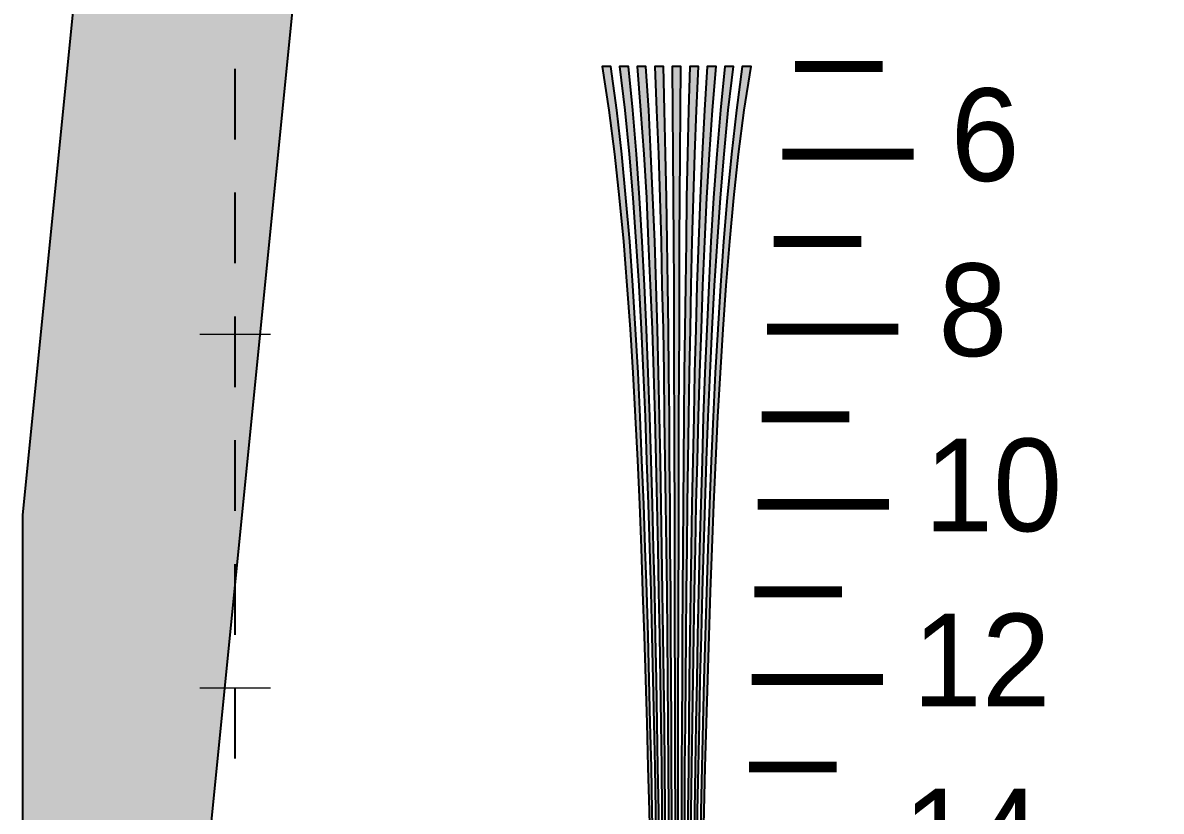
# Model space of a CAD drawing. Header units: millimetres. Extents: x 0 to 420, y 0 to 297.
# Drawn here: x 169.2 to 233.6, y 193 to 237.6 of the extents above; entities that cross this region are included whole.
import ezdxf

# ---------------------------------------------------------------- set-up
doc = ezdxf.new("R2010")
doc.units = ezdxf.units.MM
for name, color, linetype in [('CENTER', 7, 'Continuous'), ('GLUE', 1, 'Continuous'), ('LABELS', 7, 'Continuous'), ('SFR', 7, 'Continuous')]:
    doc.layers.add(name, color=color, linetype=linetype)

msp = doc.modelspace()

# ---------------------------------------------------------------- hatches: boundary and pattern name
at = {"layer": 'CENTER', "true_color": 0x000000}
h = msp.add_hatch(color=7, dxfattribs=at)
h.dxf.hatch_style = 1
h.paths.add_polyline_path([(201.976, 235.125), (202.36, 232.65), (202.682, 230.175), (202.942, 227.7), (203.177, 225.225), (203.375, 222.75), (203.56, 220.275), (203.709, 217.8), (203.845, 215.325), (203.969, 212.85), (204.08, 210.375), (204.18, 207.9), (204.266, 205.425), (204.353, 202.95), (204.427, 200.475), (204.501, 198), (204.563, 195.524), (204.626, 193.05), (204.688, 190.575), (204.737, 188.099), (204.786, 185.624), (204.823, 183.15), (204.873, 180.674), (204.91, 178.199), (204.947, 175.725), (204.984, 173.249), (205.021, 170.774), (205.046, 168.299), (205.083, 165.824), (205.108, 163.349), (205.133, 160.874), (205.257, 160.874), (205.232, 163.349), (205.207, 165.824), (205.182, 168.299), (205.157, 170.774), (205.12, 173.249), (205.095, 175.725), (205.058, 178.199), (205.021, 180.674), (204.983, 183.15), (204.946, 185.624), (204.909, 188.099), (204.86, 190.575), (204.811, 193.05), (204.761, 195.524), (204.699, 198), (204.637, 200.475), (204.575, 202.95), (204.501, 205.425), (204.414, 207.9), (204.328, 210.375), (204.229, 212.85), (204.117, 215.325), (204.006, 217.8), (203.869, 220.275), (203.709, 222.75), (203.535, 225.225), (203.325, 227.7), (203.09, 230.175), (202.806, 232.65), (202.472, 235.125), (201.976, 235.125)])
h = msp.add_hatch(color=7, dxfattribs=at)
h.dxf.hatch_style = 1
h.paths.add_polyline_path([(202.967, 235.125), (203.264, 232.65), (203.499, 230.175), (203.709, 227.7), (203.882, 225.225), (204.043, 222.75), (204.179, 220.275), (204.291, 217.8), (204.402, 215.325), (204.488, 212.85), (204.575, 210.375), (204.65, 207.9), (204.724, 205.425), (204.786, 202.95), (204.848, 200.475), (204.897, 198), (204.946, 195.524), (204.996, 193.05), (205.033, 190.575), (205.07, 188.099), (205.107, 185.624), (205.145, 183.15), (205.182, 180.674), (205.207, 178.199), (205.244, 175.725), (205.269, 173.249), (205.293, 170.774), (205.318, 168.299), (205.343, 165.824), (205.355, 163.349), (205.38, 160.874), (205.504, 160.874), (205.492, 163.349), (205.467, 165.824), (205.455, 168.299), (205.43, 170.774), (205.405, 173.249), (205.38, 175.725), (205.355, 178.199), (205.33, 180.674), (205.305, 183.15), (205.28, 185.624), (205.243, 188.099), (205.206, 190.575), (205.181, 193.05), (205.132, 195.524), (205.095, 198), (205.045, 200.475), (204.996, 202.95), (204.946, 205.425), (204.884, 207.9), (204.822, 210.375), (204.748, 212.85), (204.674, 215.325), (204.587, 217.8), (204.488, 220.275), (204.364, 222.75), (204.241, 225.225), (204.092, 227.7), (203.919, 230.175), (203.709, 232.65), (203.462, 235.125), (202.967, 235.125)])
h = msp.add_hatch(color=7, dxfattribs=at)
h.dxf.hatch_style = 1
h.paths.add_polyline_path([(203.956, 235.125), (204.154, 232.65), (204.327, 230.175), (204.476, 227.7), (204.587, 225.225), (204.699, 222.75), (204.798, 220.275), (204.872, 217.8), (204.946, 215.325), (205.008, 212.85), (205.07, 210.375), (205.12, 207.9), (205.169, 205.425), (205.219, 202.95), (205.256, 200.475), (205.293, 198), (205.33, 195.524), (205.355, 193.05), (205.392, 190.575), (205.417, 188.099), (205.442, 185.624), (205.467, 183.15), (205.492, 180.674), (205.504, 178.199), (205.529, 175.725), (205.554, 173.249), (205.566, 170.774), (205.579, 168.299), (205.603, 165.824), (205.616, 163.349), (205.628, 160.874), (205.751, 160.874), (205.739, 163.349), (205.727, 165.824), (205.715, 168.299), (205.703, 170.774), (205.69, 173.249), (205.678, 175.725), (205.666, 178.199), (205.641, 180.674), (205.629, 183.15), (205.604, 185.624), (205.592, 188.099), (205.567, 190.575), (205.542, 193.05), (205.517, 195.524), (205.492, 198), (205.467, 200.475), (205.43, 202.95), (205.393, 205.425), (205.355, 207.9), (205.318, 210.375), (205.269, 212.85), (205.22, 215.325), (205.17, 217.8), (205.108, 220.275), (205.034, 222.75), (204.947, 225.225), (204.848, 227.7), (204.737, 230.175), (204.613, 232.65), (204.452, 235.125), (203.956, 235.125)])
h = msp.add_hatch(color=7, dxfattribs=at)
h.dxf.hatch_style = 1
h.paths.add_polyline_path([(204.946, 235.125), (205.058, 232.65), (205.157, 230.175), (205.231, 227.7), (205.306, 225.225), (205.355, 222.75), (205.417, 220.275), (205.454, 217.8), (205.491, 215.325), (205.528, 212.85), (205.566, 210.375), (205.591, 207.9), (205.628, 205.425), (205.653, 202.95), (205.665, 200.475), (205.69, 198), (205.715, 195.524), (205.727, 193.05), (205.739, 190.575), (205.764, 188.099), (205.776, 185.624), (205.789, 183.15), (205.801, 180.674), (205.813, 178.199), (205.825, 175.725), (205.825, 173.249), (205.837, 170.774), (205.85, 168.299), (205.862, 165.824), (205.862, 163.349), (205.874, 160.874), (205.998, 160.874), (205.998, 163.349), (205.985, 165.824), (205.985, 168.299), (205.973, 170.774), (205.973, 173.249), (205.961, 175.725), (205.961, 178.199), (205.949, 180.674), (205.949, 183.15), (205.937, 185.624), (205.924, 188.099), (205.924, 190.575), (205.912, 193.05), (205.9, 195.524), (205.888, 198), (205.875, 200.475), (205.863, 202.95), (205.851, 205.425), (205.826, 207.9), (205.814, 210.375), (205.789, 212.85), (205.777, 215.325), (205.752, 217.8), (205.727, 220.275), (205.69, 222.75), (205.653, 225.225), (205.616, 227.7), (205.566, 230.175), (205.504, 232.65), (205.442, 235.125), (204.946, 235.125)])
h = msp.add_hatch(color=7, dxfattribs=at)
h.dxf.hatch_style = 1
h.paths.add_polyline_path([(205.937, 235.125), (205.961, 232.65), (205.974, 230.175), (205.999, 227.7), (206.011, 225.225), (206.023, 222.75), (206.036, 220.275), (206.036, 217.8), (206.048, 215.325), (206.048, 212.85), (206.06, 210.375), (206.06, 207.9), (206.072, 205.425), (206.072, 202.95), (206.085, 200.475), (206.085, 198), (206.085, 195.524), (206.097, 193.05), (206.097, 190.575), (206.097, 188.099), (206.097, 185.624), (206.109, 183.15), (206.109, 180.674), (206.109, 178.199), (206.109, 175.725), (206.109, 173.249), (206.109, 170.774), (206.121, 168.299), (206.121, 165.824), (206.121, 163.349), (206.121, 160.874), (206.245, 160.874), (206.245, 163.349), (206.245, 165.824), (206.245, 168.299), (206.257, 170.774), (206.257, 173.249), (206.257, 175.725), (206.257, 178.199), (206.257, 180.674), (206.257, 183.15), (206.269, 185.624), (206.269, 188.099), (206.269, 190.575), (206.269, 193.05), (206.281, 195.524), (206.281, 198), (206.281, 200.475), (206.294, 202.95), (206.294, 205.425), (206.306, 207.9), (206.306, 210.375), (206.318, 212.85), (206.318, 215.325), (206.33, 217.8), (206.343, 220.275), (206.343, 222.75), (206.355, 225.225), (206.367, 227.7), (206.392, 230.175), (206.404, 232.65), (206.429, 235.125), (205.937, 235.125)])
h = msp.add_hatch(color=7, dxfattribs=at)
h.dxf.hatch_style = 1
h.paths.add_polyline_path([(206.926, 235.125), (206.864, 232.65), (206.802, 230.175), (206.753, 227.7), (206.716, 225.225), (206.679, 222.75), (206.654, 220.275), (206.617, 217.8), (206.592, 215.325), (206.58, 212.85), (206.555, 210.375), (206.542, 207.9), (206.518, 205.425), (206.505, 202.95), (206.493, 200.475), (206.481, 198), (206.469, 195.524), (206.456, 193.05), (206.444, 190.575), (206.444, 188.099), (206.432, 185.624), (206.419, 183.15), (206.419, 180.674), (206.407, 178.199), (206.407, 175.725), (206.395, 173.249), (206.395, 170.774), (206.383, 168.299), (206.383, 165.824), (206.37, 163.349), (206.37, 160.874), (206.494, 160.874), (206.507, 163.349), (206.507, 165.824), (206.519, 168.299), (206.531, 170.774), (206.543, 173.249), (206.543, 175.725), (206.556, 178.199), (206.568, 180.674), (206.58, 183.15), (206.592, 185.624), (206.604, 188.099), (206.629, 190.575), (206.642, 193.05), (206.654, 195.524), (206.679, 198), (206.704, 200.475), (206.716, 202.95), (206.741, 205.425), (206.778, 207.9), (206.803, 210.375), (206.84, 212.85), (206.877, 215.325), (206.914, 217.8), (206.964, 220.275), (207.013, 222.75), (207.062, 225.225), (207.137, 227.7), (207.211, 230.175), (207.31, 232.65), (207.422, 235.125), (206.926, 235.125)])
h = msp.add_hatch(color=7, dxfattribs=at)
h.dxf.hatch_style = 1
h.paths.add_polyline_path([(207.917, 235.125), (207.756, 232.65), (207.632, 230.175), (207.521, 227.7), (207.422, 225.225), (207.335, 222.75), (207.273, 220.275), (207.199, 217.8), (207.149, 215.325), (207.1, 212.85), (207.051, 210.375), (207.014, 207.9), (206.976, 205.425), (206.939, 202.95), (206.902, 200.475), (206.877, 198), (206.852, 195.524), (206.827, 193.05), (206.802, 190.575), (206.777, 188.099), (206.765, 185.624), (206.74, 183.15), (206.728, 180.674), (206.703, 178.199), (206.691, 175.725), (206.679, 173.249), (206.666, 170.774), (206.654, 168.299), (206.642, 165.824), (206.63, 163.349), (206.618, 160.874), (206.741, 160.874), (206.753, 163.349), (206.766, 165.824), (206.79, 168.299), (206.803, 170.774), (206.815, 173.249), (206.84, 175.725), (206.865, 178.199), (206.877, 180.674), (206.902, 183.15), (206.927, 185.624), (206.952, 188.099), (206.977, 190.575), (207.014, 193.05), (207.039, 195.524), (207.076, 198), (207.113, 200.475), (207.15, 202.95), (207.199, 205.425), (207.249, 207.9), (207.298, 210.375), (207.36, 212.85), (207.423, 215.325), (207.497, 217.8), (207.583, 220.275), (207.67, 222.75), (207.781, 225.225), (207.893, 227.7), (208.041, 230.175), (208.214, 232.65), (208.412, 235.125), (207.917, 235.125)])
h = msp.add_hatch(color=7, dxfattribs=at)
h.dxf.hatch_style = 1
h.paths.add_polyline_path([(208.906, 235.125), (208.659, 232.65), (208.449, 230.175), (208.276, 227.7), (208.127, 225.225), (208.004, 222.75), (207.892, 220.275), (207.781, 217.8), (207.694, 215.325), (207.62, 212.85), (207.546, 210.375), (207.484, 207.9), (207.422, 205.425), (207.372, 202.95), (207.323, 200.475), (207.273, 198), (207.236, 195.524), (207.187, 193.05), (207.162, 190.575), (207.125, 188.099), (207.088, 185.624), (207.063, 183.15), (207.038, 180.674), (207.013, 178.199), (206.988, 175.725), (206.963, 173.249), (206.938, 170.774), (206.914, 168.299), (206.901, 165.824), (206.876, 163.349), (206.864, 160.874), (206.988, 160.874), (207.013, 163.349), (207.025, 165.824), (207.05, 168.299), (207.075, 170.774), (207.1, 173.249), (207.124, 175.725), (207.162, 178.199), (207.186, 180.674), (207.224, 183.15), (207.261, 185.624), (207.298, 188.099), (207.335, 190.575), (207.372, 193.05), (207.422, 195.524), (207.471, 198), (207.52, 200.475), (207.582, 202.95), (207.644, 205.425), (207.719, 207.9), (207.793, 210.375), (207.88, 212.85), (207.966, 215.325), (208.077, 217.8), (208.201, 220.275), (208.325, 222.75), (208.486, 225.225), (208.658, 227.7), (208.869, 230.175), (209.104, 232.65), (209.401, 235.125), (208.906, 235.125)])
h = msp.add_hatch(color=7, dxfattribs=at)
h.dxf.hatch_style = 1
h.paths.add_polyline_path([(209.897, 235.125), (209.562, 232.65), (209.278, 230.175), (209.043, 227.7), (208.833, 225.225), (208.659, 222.75), (208.511, 220.275), (208.362, 217.8), (208.251, 215.325), (208.139, 212.85), (208.04, 210.375), (207.954, 207.9), (207.867, 205.425), (207.793, 202.95), (207.731, 200.475), (207.669, 198), (207.607, 195.524), (207.557, 193.05), (207.508, 190.575), (207.459, 188.099), (207.422, 185.624), (207.384, 183.15), (207.347, 180.674), (207.31, 178.199), (207.273, 175.725), (207.248, 173.249), (207.211, 170.774), (207.186, 168.299), (207.161, 165.824), (207.136, 163.349), (207.111, 160.874), (207.235, 160.874), (207.26, 163.349), (207.285, 165.824), (207.322, 168.299), (207.347, 170.774), (207.384, 173.249), (207.421, 175.725), (207.458, 178.199), (207.495, 180.674), (207.545, 183.15), (207.582, 185.624), (207.631, 188.099), (207.681, 190.575), (207.743, 193.05), (207.805, 195.524), (207.867, 198), (207.941, 200.475), (208.015, 202.95), (208.102, 205.425), (208.188, 207.9), (208.287, 210.375), (208.399, 212.85), (208.523, 215.325), (208.659, 217.8), (208.82, 220.275), (208.993, 222.75), (209.191, 225.225), (209.426, 227.7), (209.686, 230.175), (210.007, 232.65), (210.391, 235.125), (209.897, 235.125)])
at = {"layer": 'SFR', "true_color": 0x000000}
h = msp.add_hatch(color=7, dxfattribs=at)
h.dxf.hatch_style = 1
h.paths.add_polyline_path([(169.247, 209.776), (172.772, 245.025), (185.147, 245.025), (177.722, 170.775), (169.247, 170.775), (169.247, 209.776)])

# ---------------------------------------------------------------- linework, layer by layer
at = {"layer": 'CENTER', "color": 250, "lineweight": 35, "const_width": 0.619}
for points in [[(212.867, 235.125), (217.817, 235.125)], [(212.161, 230.175), (219.586, 230.175)], [(211.666, 225.225), (216.616, 225.225)], [(211.295, 220.275), (218.72, 220.275)], [(210.998, 215.325), (215.948, 215.325)], [(210.763, 210.375), (218.188, 210.375)], [(210.577, 205.425), (215.527, 205.425)], [(210.416, 200.475), (217.841, 200.475)], [(210.28, 195.525), (215.231, 195.525)]]:
    msp.add_lwpolyline(points, dxfattribs=at)
at = {"layer": 'CENTER', "color": 250}
for points in [[(204.86, 190.575), (204.811, 193.05), (204.761, 195.524), (204.699, 198), (204.637, 200.475), (204.575, 202.95), (204.501, 205.425), (204.414, 207.9), (204.328, 210.375), (204.229, 212.85), (204.117, 215.325), (204.006, 217.8), (203.869, 220.275), (203.709, 222.75), (203.535, 225.225), (203.325, 227.7), (203.09, 230.175), (202.806, 232.65), (202.472, 235.125), (201.976, 235.125), (201.976, 235.125), (202.36, 232.65), (202.682, 230.175), (202.942, 227.7), (203.177, 225.225), (203.375, 222.75), (203.56, 220.275), (203.709, 217.8), (203.845, 215.325), (203.969, 212.85), (204.08, 210.375), (204.18, 207.9), (204.266, 205.425), (204.353, 202.95), (204.427, 200.475), (204.501, 198), (204.563, 195.524), (204.626, 193.05), (204.688, 190.575)], [(205.206, 190.575), (205.181, 193.05), (205.132, 195.524), (205.095, 198), (205.045, 200.475), (204.996, 202.95), (204.946, 205.425), (204.884, 207.9), (204.822, 210.375), (204.748, 212.85), (204.674, 215.325), (204.587, 217.8), (204.488, 220.275), (204.364, 222.75), (204.241, 225.225), (204.092, 227.7), (203.919, 230.175), (203.709, 232.65), (203.462, 235.125), (202.967, 235.125), (202.967, 235.125), (203.264, 232.65), (203.499, 230.175), (203.709, 227.7), (203.882, 225.225), (204.043, 222.75), (204.179, 220.275), (204.291, 217.8), (204.402, 215.325), (204.488, 212.85), (204.575, 210.375), (204.65, 207.9), (204.724, 205.425), (204.786, 202.95), (204.848, 200.475), (204.897, 198), (204.946, 195.524), (204.996, 193.05), (205.033, 190.575)], [(205.567, 190.575), (205.542, 193.05), (205.517, 195.524), (205.492, 198), (205.467, 200.475), (205.43, 202.95), (205.393, 205.425), (205.355, 207.9), (205.318, 210.375), (205.269, 212.85), (205.22, 215.325), (205.17, 217.8), (205.108, 220.275), (205.034, 222.75), (204.947, 225.225), (204.848, 227.7), (204.737, 230.175), (204.613, 232.65), (204.452, 235.125), (203.956, 235.125), (203.956, 235.125), (204.154, 232.65), (204.327, 230.175), (204.476, 227.7), (204.587, 225.225), (204.699, 222.75), (204.798, 220.275), (204.872, 217.8), (204.946, 215.325), (205.008, 212.85), (205.07, 210.375), (205.12, 207.9), (205.169, 205.425), (205.219, 202.95), (205.256, 200.475), (205.293, 198), (205.33, 195.524), (205.355, 193.05), (205.392, 190.575)], [(205.924, 190.575), (205.912, 193.05), (205.9, 195.524), (205.888, 198), (205.875, 200.475), (205.863, 202.95), (205.851, 205.425), (205.826, 207.9), (205.814, 210.375), (205.789, 212.85), (205.777, 215.325), (205.752, 217.8), (205.727, 220.275), (205.69, 222.75), (205.653, 225.225), (205.616, 227.7), (205.566, 230.175), (205.504, 232.65), (205.442, 235.125), (204.946, 235.125), (204.946, 235.125), (205.058, 232.65), (205.157, 230.175), (205.231, 227.7), (205.306, 225.225), (205.355, 222.75), (205.417, 220.275), (205.454, 217.8), (205.491, 215.325), (205.528, 212.85), (205.566, 210.375), (205.591, 207.9), (205.628, 205.425), (205.653, 202.95), (205.665, 200.475), (205.69, 198), (205.715, 195.524), (205.727, 193.05), (205.739, 190.575)], [(206.269, 190.575), (206.269, 193.05), (206.281, 195.524), (206.281, 198), (206.281, 200.475), (206.294, 202.95), (206.294, 205.425), (206.306, 207.9), (206.306, 210.375), (206.318, 212.85), (206.318, 215.325), (206.33, 217.8), (206.343, 220.275), (206.343, 222.75), (206.355, 225.225), (206.367, 227.7), (206.392, 230.175), (206.404, 232.65), (206.429, 235.125), (205.937, 235.125), (205.937, 235.125), (205.961, 232.65), (205.974, 230.175), (205.999, 227.7), (206.011, 225.225), (206.023, 222.75), (206.036, 220.275), (206.036, 217.8), (206.048, 215.325), (206.048, 212.85), (206.06, 210.375), (206.06, 207.9), (206.072, 205.425), (206.072, 202.95), (206.085, 200.475), (206.085, 198), (206.085, 195.524), (206.097, 193.05), (206.097, 190.575)], [(206.629, 190.575), (206.642, 193.05), (206.654, 195.524), (206.679, 198), (206.704, 200.475), (206.716, 202.95), (206.741, 205.425), (206.778, 207.9), (206.803, 210.375), (206.84, 212.85), (206.877, 215.325), (206.914, 217.8), (206.964, 220.275), (207.013, 222.75), (207.062, 225.225), (207.137, 227.7), (207.211, 230.175), (207.31, 232.65), (207.422, 235.125), (206.926, 235.125), (206.926, 235.125), (206.864, 232.65), (206.802, 230.175), (206.753, 227.7), (206.716, 225.225), (206.679, 222.75), (206.654, 220.275), (206.617, 217.8), (206.592, 215.325), (206.58, 212.85), (206.555, 210.375), (206.542, 207.9), (206.518, 205.425), (206.505, 202.95), (206.493, 200.475), (206.481, 198), (206.469, 195.524), (206.456, 193.05), (206.444, 190.575)], [(206.977, 190.575), (207.014, 193.05), (207.039, 195.524), (207.076, 198), (207.113, 200.475), (207.15, 202.95), (207.199, 205.425), (207.249, 207.9), (207.298, 210.375), (207.36, 212.85), (207.423, 215.325), (207.497, 217.8), (207.583, 220.275), (207.67, 222.75), (207.781, 225.225), (207.893, 227.7), (208.041, 230.175), (208.214, 232.65), (208.412, 235.125), (207.917, 235.125), (207.917, 235.125), (207.756, 232.65), (207.632, 230.175), (207.521, 227.7), (207.422, 225.225), (207.335, 222.75), (207.273, 220.275), (207.199, 217.8), (207.149, 215.325), (207.1, 212.85), (207.051, 210.375), (207.014, 207.9), (206.976, 205.425), (206.939, 202.95), (206.902, 200.475), (206.877, 198), (206.852, 195.524), (206.827, 193.05), (206.802, 190.575)], [(207.335, 190.575), (207.372, 193.05), (207.422, 195.524), (207.471, 198), (207.52, 200.475), (207.582, 202.95), (207.644, 205.425), (207.719, 207.9), (207.793, 210.375), (207.88, 212.85), (207.966, 215.325), (208.077, 217.8), (208.201, 220.275), (208.325, 222.75), (208.486, 225.225), (208.658, 227.7), (208.869, 230.175), (209.104, 232.65), (209.401, 235.125), (208.906, 235.125), (208.906, 235.125), (208.659, 232.65), (208.449, 230.175), (208.276, 227.7), (208.127, 225.225), (208.004, 222.75), (207.892, 220.275), (207.781, 217.8), (207.694, 215.325), (207.62, 212.85), (207.546, 210.375), (207.484, 207.9), (207.422, 205.425), (207.372, 202.95), (207.323, 200.475), (207.273, 198), (207.236, 195.524), (207.187, 193.05), (207.162, 190.575)], [(207.681, 190.575), (207.743, 193.05), (207.805, 195.524), (207.867, 198), (207.941, 200.475), (208.015, 202.95), (208.102, 205.425), (208.188, 207.9), (208.287, 210.375), (208.399, 212.85), (208.523, 215.325), (208.659, 217.8), (208.82, 220.275), (208.993, 222.75), (209.191, 225.225), (209.426, 227.7), (209.686, 230.175), (210.007, 232.65), (210.391, 235.125), (209.897, 235.125), (209.897, 235.125), (209.562, 232.65), (209.278, 230.175), (209.043, 227.7), (208.833, 225.225), (208.659, 222.75), (208.511, 220.275), (208.362, 217.8), (208.251, 215.325), (208.139, 212.85), (208.04, 210.375), (207.954, 207.9), (207.867, 205.425), (207.793, 202.95), (207.731, 200.475), (207.669, 198), (207.607, 195.524), (207.557, 193.05), (207.508, 190.575)]]:
    msp.add_lwpolyline(points, dxfattribs=at)
at = {"layer": 'CENTER', "color": 250, "true_color": 0x000000}
for points in [[(202.472, 235.125), (201.976, 235.125), (202.36, 232.65)], [(202.472, 235.125), (202.36, 232.65), (202.682, 230.175)], [(202.472, 235.125), (202.682, 230.175), (202.942, 227.7)], [(202.472, 235.125), (202.942, 227.7), (203.177, 225.225)], [(202.472, 235.125), (203.177, 225.225), (203.375, 222.75)], [(202.472, 235.125), (203.375, 222.75), (203.56, 220.275)], [(202.472, 235.125), (203.56, 220.275), (204.328, 210.375)], [(202.472, 235.125), (204.328, 210.375), (204.229, 212.85)], [(202.472, 235.125), (204.229, 212.85), (204.117, 215.325)], [(202.472, 235.125), (204.117, 215.325), (204.006, 217.8)], [(202.472, 235.125), (204.006, 217.8), (203.869, 220.275)], [(202.472, 235.125), (203.869, 220.275), (203.709, 222.75)], [(202.472, 235.125), (203.709, 222.75), (203.535, 225.225)], [(202.472, 235.125), (203.535, 225.225), (203.325, 227.7)], [(202.472, 235.125), (203.325, 227.7), (203.09, 230.175)], [(203.09, 230.175), (202.806, 232.65), (202.472, 235.125)], [(203.462, 235.125), (202.967, 235.125), (203.264, 232.65)], [(203.462, 235.125), (203.264, 232.65), (203.499, 230.175)], [(203.462, 235.125), (203.499, 230.175), (203.709, 227.7)], [(203.462, 235.125), (203.709, 227.7), (203.882, 225.225)], [(203.462, 235.125), (203.882, 225.225), (204.043, 222.75)], [(203.462, 235.125), (204.043, 222.75), (204.179, 220.275)], [(203.462, 235.125), (204.179, 220.275), (204.946, 205.425)], [(203.462, 235.125), (204.946, 205.425), (204.884, 207.9)], [(203.462, 235.125), (204.884, 207.9), (204.822, 210.375)], [(203.462, 235.125), (204.822, 210.375), (204.748, 212.85)], [(203.462, 235.125), (204.748, 212.85), (204.674, 215.325)], [(203.462, 235.125), (204.674, 215.325), (204.587, 217.8)], [(203.462, 235.125), (204.587, 217.8), (204.488, 220.275)], [(203.462, 235.125), (204.488, 220.275), (204.364, 222.75)], [(203.462, 235.125), (204.364, 222.75), (204.241, 225.225)], [(203.462, 235.125), (204.241, 225.225), (204.092, 227.7)], [(203.462, 235.125), (204.092, 227.7), (203.919, 230.175)], [(203.919, 230.175), (203.709, 232.65), (203.462, 235.125)], [(204.452, 235.125), (203.956, 235.125), (204.154, 232.65)], [(204.452, 235.125), (204.154, 232.65), (204.327, 230.175)], [(204.452, 235.125), (204.327, 230.175), (204.476, 227.7)], [(204.452, 235.125), (204.476, 227.7), (204.587, 225.225)], [(204.452, 235.125), (204.587, 225.225), (204.699, 222.75)], [(204.452, 235.125), (204.699, 222.75), (204.798, 220.275)], [(204.452, 235.125), (204.798, 220.275), (204.872, 217.8)], [(204.452, 235.125), (204.872, 217.8), (204.946, 215.325)], [(204.452, 235.125), (204.946, 215.325), (205.008, 212.85)], [(204.452, 235.125), (205.008, 212.85), (205.07, 210.375)], [(204.452, 235.125), (205.07, 210.375), (205.567, 190.575)], [(204.452, 235.125), (205.567, 190.575), (205.542, 193.05)], [(204.452, 235.125), (205.542, 193.05), (205.517, 195.524)], [(204.452, 235.125), (205.517, 195.524), (205.492, 198)], [(204.452, 235.125), (205.492, 198), (205.467, 200.475)], [(204.452, 235.125), (205.467, 200.475), (205.43, 202.95)], [(204.452, 235.125), (205.43, 202.95), (205.393, 205.425)], [(204.452, 235.125), (205.393, 205.425), (205.355, 207.9)], [(204.452, 235.125), (205.355, 207.9), (205.318, 210.375)], [(204.452, 235.125), (205.318, 210.375), (205.269, 212.85)], [(204.452, 235.125), (205.269, 212.85), (205.22, 215.325)], [(204.452, 235.125), (205.22, 215.325), (205.17, 217.8)], [(204.452, 235.125), (205.17, 217.8), (205.108, 220.275)], [(204.452, 235.125), (205.108, 220.275), (205.034, 222.75)], [(204.452, 235.125), (205.034, 222.75), (204.947, 225.225)], [(204.452, 235.125), (204.947, 225.225), (204.848, 227.7)], [(204.452, 235.125), (204.848, 227.7), (204.737, 230.175)], [(204.737, 230.175), (204.613, 232.65), (204.452, 235.125)], [(205.442, 235.125), (204.946, 235.125), (205.058, 232.65)], [(205.442, 235.125), (205.058, 232.65), (205.157, 230.175)], [(205.442, 235.125), (205.157, 230.175), (205.231, 227.7)], [(205.442, 235.125), (205.231, 227.7), (205.306, 225.225)], [(205.442, 235.125), (205.306, 225.225), (205.355, 222.75)], [(205.442, 235.125), (205.355, 222.75), (205.417, 220.275)], [(205.442, 235.125), (205.417, 220.275), (205.454, 217.8)], [(205.442, 235.125), (205.454, 217.8), (205.491, 215.325)], [(205.442, 235.125), (205.491, 215.325), (205.528, 212.85)], [(205.442, 235.125), (205.528, 212.85), (205.566, 210.375)], [(205.442, 235.125), (205.566, 210.375), (205.591, 207.9)], [(205.442, 235.125), (205.591, 207.9), (205.628, 205.425)], [(205.442, 235.125), (205.628, 205.425), (205.653, 202.95)], [(205.442, 235.125), (205.653, 202.95), (205.69, 198)], [(205.442, 235.125), (205.69, 198), (205.715, 195.524)], [(205.442, 235.125), (205.715, 195.524), (205.998, 160.874)], [(205.442, 235.125), (205.998, 160.874), (205.998, 163.349)], [(205.442, 235.125), (205.998, 163.349), (205.985, 165.824)], [(205.442, 235.125), (205.985, 165.824), (205.985, 168.299)], [(205.442, 235.125), (205.985, 168.299), (205.973, 170.774)], [(205.442, 235.125), (205.973, 170.774), (205.973, 173.249)], [(205.442, 235.125), (205.973, 173.249), (205.961, 175.725)], [(205.442, 235.125), (205.961, 175.725), (205.961, 178.199)], [(205.442, 235.125), (205.961, 178.199), (205.949, 180.674)], [(205.442, 235.125), (205.949, 180.674), (205.949, 183.15)], [(205.442, 235.125), (205.949, 183.15), (205.937, 185.624)], [(205.442, 235.125), (205.937, 185.624), (205.924, 188.099)], [(205.442, 235.125), (205.924, 188.099), (205.924, 190.575)], [(205.442, 235.125), (205.924, 190.575), (205.912, 193.05)], [(205.442, 235.125), (205.912, 193.05), (205.9, 195.524)], [(205.442, 235.125), (205.9, 195.524), (205.888, 198)], [(205.442, 235.125), (205.888, 198), (205.875, 200.475)], [(205.442, 235.125), (205.875, 200.475), (205.863, 202.95)], [(205.442, 235.125), (205.863, 202.95), (205.851, 205.425)], [(205.442, 235.125), (205.851, 205.425), (205.826, 207.9)], [(205.442, 235.125), (205.826, 207.9), (205.814, 210.375)], [(205.442, 235.125), (205.814, 210.375), (205.789, 212.85)], [(205.442, 235.125), (205.789, 212.85), (205.777, 215.325)], [(205.442, 235.125), (205.777, 215.325), (205.752, 217.8)], [(205.442, 235.125), (205.752, 217.8), (205.727, 220.275)], [(205.442, 235.125), (205.727, 220.275), (205.69, 222.75)], [(205.442, 235.125), (205.69, 222.75), (205.653, 225.225)], [(205.442, 235.125), (205.653, 225.225), (205.616, 227.7)], [(205.616, 227.7), (205.504, 232.65), (205.442, 235.125)], [(206.429, 235.125), (205.937, 235.125), (205.961, 232.65)], [(206.429, 235.125), (205.961, 232.65), (205.974, 230.175)], [(206.429, 235.125), (205.974, 230.175), (205.999, 227.7)], [(206.429, 235.125), (205.999, 227.7), (206.011, 225.225)], [(206.429, 235.125), (206.011, 225.225), (206.023, 222.75)], [(206.429, 235.125), (206.023, 222.75), (206.036, 220.275)], [(206.429, 235.125), (206.036, 220.275), (206.036, 217.8)], [(206.429, 235.125), (206.036, 217.8), (206.048, 215.325)], [(206.429, 235.125), (206.048, 215.325), (206.048, 212.85)], [(206.429, 235.125), (206.048, 212.85), (206.06, 210.375)], [(206.429, 235.125), (206.06, 210.375), (206.06, 207.9)], [(206.429, 235.125), (206.06, 207.9), (206.072, 205.425)], [(206.429, 235.125), (206.072, 205.425), (206.072, 202.95)], [(206.072, 202.95), (206.404, 232.65), (206.429, 235.125)], [(207.422, 235.125), (206.654, 220.275), (206.617, 217.8)], [(206.617, 217.8), (207.31, 232.65), (207.422, 235.125)], [(207.422, 235.125), (206.679, 222.75), (206.654, 220.275)], [(207.422, 235.125), (206.716, 225.225), (206.679, 222.75)], [(207.422, 235.125), (206.753, 227.7), (206.716, 225.225)], [(207.422, 235.125), (206.802, 230.175), (206.753, 227.7)], [(207.422, 235.125), (206.864, 232.65), (206.802, 230.175)], [(207.422, 235.125), (206.926, 235.125), (206.864, 232.65)], [(208.412, 235.125), (207.422, 225.225), (207.335, 222.75)], [(207.335, 222.75), (208.214, 232.65), (208.412, 235.125)], [(208.412, 235.125), (207.521, 227.7), (207.422, 225.225)], [(208.412, 235.125), (207.632, 230.175), (207.521, 227.7)], [(208.412, 235.125), (207.756, 232.65), (207.632, 230.175)], [(208.412, 235.125), (207.917, 235.125), (207.756, 232.65)], [(209.401, 235.125), (208.276, 227.7), (208.127, 225.225)], [(208.127, 225.225), (209.104, 232.65), (209.401, 235.125)], [(209.401, 235.125), (208.449, 230.175), (208.276, 227.7)], [(209.401, 235.125), (208.659, 232.65), (208.449, 230.175)], [(209.401, 235.125), (208.906, 235.125), (208.659, 232.65)], [(210.391, 235.125), (209.043, 227.7), (208.833, 225.225)], [(208.833, 225.225), (210.007, 232.65), (210.391, 235.125)], [(210.391, 235.125), (209.278, 230.175), (209.043, 227.7)], [(210.391, 235.125), (209.562, 232.65), (209.278, 230.175)], [(210.391, 235.125), (209.897, 235.125), (209.562, 232.65)], [(205.616, 227.7), (205.566, 230.175), (205.504, 232.65)], [(206.072, 202.95), (206.392, 230.175), (206.404, 232.65)], [(206.617, 217.8), (207.211, 230.175), (207.31, 232.65)], [(207.335, 222.75), (208.041, 230.175), (208.214, 232.65)], [(208.127, 225.225), (208.869, 230.175), (209.104, 232.65)], [(208.833, 225.225), (209.686, 230.175), (210.007, 232.65)], [(206.072, 202.95), (206.367, 227.7), (206.392, 230.175)], [(206.617, 217.8), (207.137, 227.7), (207.211, 230.175)], [(207.335, 222.75), (207.893, 227.7), (208.041, 230.175)], [(208.127, 225.225), (208.658, 227.7), (208.869, 230.175)], [(208.833, 225.225), (209.426, 227.7), (209.686, 230.175)], [(206.072, 202.95), (206.355, 225.225), (206.367, 227.7)], [(206.617, 217.8), (207.062, 225.225), (207.137, 227.7)], [(207.335, 222.75), (207.781, 225.225), (207.893, 227.7)], [(208.127, 225.225), (208.486, 225.225), (208.658, 227.7)], [(208.833, 225.225), (209.191, 225.225), (209.426, 227.7)], [(206.072, 202.95), (206.343, 222.75), (206.355, 225.225)], [(206.617, 217.8), (207.013, 222.75), (207.062, 225.225)], [(208.127, 225.225), (207.088, 185.624), (207.063, 183.15)], [(208.127, 225.225), (207.063, 183.15), (207.52, 200.475)], [(208.127, 225.225), (207.125, 188.099), (207.088, 185.624)], [(208.127, 225.225), (207.162, 190.575), (207.125, 188.099)], [(208.127, 225.225), (207.187, 193.05), (207.162, 190.575)], [(208.127, 225.225), (207.236, 195.524), (207.187, 193.05)], [(208.127, 225.225), (207.273, 198), (207.236, 195.524)], [(208.127, 225.225), (207.323, 200.475), (207.273, 198)], [(208.127, 225.225), (207.372, 202.95), (207.323, 200.475)], [(207.335, 222.75), (207.67, 222.75), (207.781, 225.225)], [(208.127, 225.225), (207.422, 205.425), (207.372, 202.95)], [(208.127, 225.225), (207.484, 207.9), (207.422, 205.425)], [(208.127, 225.225), (207.546, 210.375), (207.484, 207.9)], [(208.833, 225.225), (207.557, 193.05), (207.508, 190.575)], [(208.833, 225.225), (207.508, 190.575), (208.188, 207.9)], [(208.127, 225.225), (207.52, 200.475), (207.582, 202.95)], [(208.127, 225.225), (207.62, 212.85), (207.546, 210.375)], [(208.833, 225.225), (207.607, 195.524), (207.557, 193.05)], [(208.127, 225.225), (207.582, 202.95), (207.644, 205.425)], [(208.833, 225.225), (207.669, 198), (207.607, 195.524)], [(208.127, 225.225), (207.694, 215.325), (207.62, 212.85)], [(208.127, 225.225), (207.644, 205.425), (207.719, 207.9)], [(208.833, 225.225), (207.731, 200.475), (207.669, 198)], [(208.127, 225.225), (207.781, 217.8), (207.694, 215.325)], [(208.127, 225.225), (207.719, 207.9), (207.793, 210.375)], [(208.833, 225.225), (207.793, 202.95), (207.731, 200.475)], [(208.127, 225.225), (207.892, 220.275), (207.781, 217.8)], [(208.127, 225.225), (207.793, 210.375), (207.88, 212.85)], [(208.833, 225.225), (207.867, 205.425), (207.793, 202.95)], [(208.833, 225.225), (207.954, 207.9), (207.867, 205.425)], [(208.127, 225.225), (207.88, 212.85), (207.966, 215.325)], [(208.127, 225.225), (208.004, 222.75), (207.892, 220.275)], [(208.833, 225.225), (208.04, 210.375), (207.954, 207.9)], [(208.127, 225.225), (207.966, 215.325), (208.077, 217.8)], [(208.833, 225.225), (208.139, 212.85), (208.04, 210.375)], [(208.127, 225.225), (208.077, 217.8), (208.201, 220.275)], [(208.127, 225.225), (208.201, 220.275), (208.325, 222.75)], [(208.127, 225.225), (208.325, 222.75), (208.486, 225.225)], [(208.833, 225.225), (208.251, 215.325), (208.139, 212.85)], [(208.833, 225.225), (208.188, 207.9), (208.287, 210.375)], [(208.833, 225.225), (208.362, 217.8), (208.251, 215.325)], [(208.833, 225.225), (208.287, 210.375), (208.399, 212.85)], [(208.833, 225.225), (208.511, 220.275), (208.362, 217.8)], [(208.833, 225.225), (208.399, 212.85), (208.523, 215.325)], [(208.833, 225.225), (208.659, 222.75), (208.511, 220.275)], [(208.833, 225.225), (208.523, 215.325), (208.659, 217.8)], [(208.833, 225.225), (208.659, 217.8), (208.82, 220.275)], [(208.833, 225.225), (208.82, 220.275), (208.993, 222.75)], [(208.833, 225.225), (208.993, 222.75), (209.191, 225.225)], [(206.072, 202.95), (206.343, 220.275), (206.343, 222.75)], [(206.617, 217.8), (206.964, 220.275), (207.013, 222.75)], [(207.335, 222.75), (206.63, 163.349), (206.618, 160.874)], [(207.335, 222.75), (206.618, 160.874), (206.977, 190.575)], [(207.335, 222.75), (206.642, 165.824), (206.63, 163.349)], [(207.335, 222.75), (206.654, 168.299), (206.642, 165.824)], [(207.335, 222.75), (206.666, 170.774), (206.654, 168.299)], [(207.335, 222.75), (206.679, 173.249), (206.666, 170.774)], [(207.335, 222.75), (206.691, 175.725), (206.679, 173.249)], [(207.335, 222.75), (206.703, 178.199), (206.691, 175.725)], [(207.335, 222.75), (206.728, 180.674), (206.703, 178.199)], [(207.335, 222.75), (206.74, 183.15), (206.728, 180.674)], [(207.335, 222.75), (206.765, 185.624), (206.74, 183.15)], [(207.335, 222.75), (206.777, 188.099), (206.765, 185.624)], [(207.335, 222.75), (206.802, 190.575), (206.777, 188.099)], [(207.335, 222.75), (206.827, 193.05), (206.802, 190.575)], [(207.335, 222.75), (206.852, 195.524), (206.827, 193.05)], [(207.335, 222.75), (206.877, 198), (206.852, 195.524)], [(207.335, 222.75), (206.902, 200.475), (206.877, 198)], [(207.335, 222.75), (206.939, 202.95), (206.902, 200.475)], [(207.335, 222.75), (206.976, 205.425), (206.939, 202.95)], [(207.335, 222.75), (207.014, 207.9), (206.976, 205.425)], [(207.335, 222.75), (206.977, 190.575), (207.039, 195.524)], [(207.335, 222.75), (207.051, 210.375), (207.014, 207.9)], [(207.335, 222.75), (207.039, 195.524), (207.076, 198)], [(207.335, 222.75), (207.1, 212.85), (207.051, 210.375)], [(207.335, 222.75), (207.076, 198), (207.113, 200.475)], [(207.335, 222.75), (207.149, 215.325), (207.1, 212.85)], [(207.335, 222.75), (207.113, 200.475), (207.15, 202.95)], [(207.335, 222.75), (207.273, 220.275), (207.149, 215.325)], [(207.335, 222.75), (207.15, 202.95), (207.199, 205.425)], [(207.335, 222.75), (207.199, 205.425), (207.249, 207.9)], [(207.335, 222.75), (207.249, 207.9), (207.298, 210.375)], [(207.335, 222.75), (207.298, 210.375), (207.36, 212.85)], [(207.335, 222.75), (207.36, 212.85), (207.423, 215.325)], [(207.335, 222.75), (207.423, 215.325), (207.497, 217.8)], [(207.335, 222.75), (207.497, 217.8), (207.583, 220.275)], [(207.335, 222.75), (207.583, 220.275), (207.67, 222.75)], [(203.56, 220.275), (203.709, 217.8), (204.501, 205.425)], [(203.56, 220.275), (204.501, 205.425), (204.414, 207.9)], [(203.56, 220.275), (204.414, 207.9), (204.328, 210.375)], [(204.179, 220.275), (204.291, 217.8), (204.996, 202.95)], [(204.179, 220.275), (204.996, 202.95), (204.946, 205.425)], [(206.072, 202.95), (206.33, 217.8), (206.343, 220.275)], [(206.617, 217.8), (206.914, 217.8), (206.964, 220.275)], [(207.273, 220.275), (207.199, 217.8), (207.149, 215.325)], [(203.709, 217.8), (203.845, 215.325), (204.575, 202.95)], [(203.709, 217.8), (204.575, 202.95), (204.501, 205.425)], [(204.291, 217.8), (204.402, 215.325), (204.996, 202.95)], [(206.072, 202.95), (206.318, 215.325), (206.33, 217.8)], [(206.617, 217.8), (206.383, 165.824), (206.37, 160.874)], [(206.617, 217.8), (206.37, 160.874), (206.494, 160.874)], [(206.617, 217.8), (206.395, 170.774), (206.383, 165.824)], [(206.617, 217.8), (206.407, 175.725), (206.395, 173.249)], [(206.617, 217.8), (206.395, 173.249), (206.395, 170.774)], [(206.617, 217.8), (206.419, 180.674), (206.407, 178.199)], [(206.617, 217.8), (206.407, 178.199), (206.407, 175.725)], [(206.617, 217.8), (206.432, 185.624), (206.419, 183.15)], [(206.617, 217.8), (206.419, 183.15), (206.419, 180.674)], [(206.617, 217.8), (206.444, 188.099), (206.432, 185.624)], [(206.617, 217.8), (206.456, 193.05), (206.444, 190.575)], [(206.617, 217.8), (206.444, 190.575), (206.444, 188.099)], [(206.617, 217.8), (206.469, 195.524), (206.456, 193.05)], [(206.617, 217.8), (206.481, 198), (206.469, 195.524)], [(206.617, 217.8), (206.493, 200.475), (206.481, 198)], [(206.617, 217.8), (206.58, 212.85), (206.493, 200.475)], [(206.617, 217.8), (206.494, 160.874), (206.507, 165.824)], [(206.617, 217.8), (206.507, 165.824), (206.519, 168.299)], [(206.617, 217.8), (206.519, 168.299), (206.531, 170.774)], [(206.617, 217.8), (206.531, 170.774), (206.543, 175.725)], [(206.617, 217.8), (206.543, 175.725), (206.556, 178.199)], [(206.617, 217.8), (206.556, 178.199), (206.568, 180.674)], [(206.617, 217.8), (206.568, 180.674), (206.58, 183.15)], [(206.617, 217.8), (206.592, 215.325), (206.58, 212.85)], [(206.617, 217.8), (206.58, 183.15), (206.592, 185.624)], [(206.617, 217.8), (206.592, 185.624), (206.604, 188.099)], [(206.617, 217.8), (206.604, 188.099), (206.629, 190.575)], [(206.617, 217.8), (206.629, 190.575), (206.642, 193.05)], [(206.617, 217.8), (206.642, 193.05), (206.654, 195.524)], [(206.617, 217.8), (206.654, 195.524), (206.679, 198)], [(206.617, 217.8), (206.679, 198), (206.704, 200.475)], [(206.617, 217.8), (206.704, 200.475), (206.716, 202.95)], [(206.617, 217.8), (206.716, 202.95), (206.741, 205.425)], [(206.617, 217.8), (206.741, 205.425), (206.778, 207.9)], [(206.617, 217.8), (206.778, 207.9), (206.803, 210.375)], [(206.617, 217.8), (206.803, 210.375), (206.84, 212.85)], [(206.617, 217.8), (206.84, 212.85), (206.877, 215.325)], [(206.617, 217.8), (206.877, 215.325), (206.914, 217.8)], [(203.845, 215.325), (203.969, 212.85), (204.637, 200.475)], [(203.845, 215.325), (204.637, 200.475), (204.575, 202.95)], [(204.402, 215.325), (204.488, 212.85), (205.181, 193.05)], [(204.402, 215.325), (205.181, 193.05), (205.132, 195.524)], [(204.402, 215.325), (205.132, 195.524), (205.095, 198)], [(204.402, 215.325), (205.095, 198), (205.045, 200.475)], [(204.402, 215.325), (205.045, 200.475), (204.996, 202.95)], [(206.072, 202.95), (206.318, 212.85), (206.318, 215.325)], [(203.969, 212.85), (204.08, 210.375), (204.761, 195.524)], [(203.969, 212.85), (204.761, 195.524), (204.699, 198)], [(203.969, 212.85), (204.699, 198), (204.637, 200.475)], [(204.488, 212.85), (204.575, 210.375), (205.181, 193.05)], [(206.072, 202.95), (206.306, 210.375), (206.318, 212.85)], [(206.58, 212.85), (206.542, 207.9), (206.493, 200.475)], [(206.58, 212.85), (206.555, 210.375), (206.542, 207.9)], [(204.08, 210.375), (204.18, 207.9), (204.811, 193.05)], [(204.08, 210.375), (204.811, 193.05), (204.761, 195.524)], [(204.575, 210.375), (204.65, 207.9), (205.206, 190.575)], [(204.575, 210.375), (205.206, 190.575), (205.181, 193.05)], [(205.07, 210.375), (205.12, 207.9), (205.629, 183.15)], [(205.07, 210.375), (205.629, 183.15), (205.604, 185.624)], [(205.07, 210.375), (205.604, 185.624), (205.592, 188.099)], [(205.07, 210.375), (205.592, 188.099), (205.567, 190.575)], [(206.072, 202.95), (206.306, 207.9), (206.306, 210.375)], [(204.18, 207.9), (204.266, 205.425), (204.909, 188.099)], [(204.18, 207.9), (204.909, 188.099), (204.86, 190.575)], [(204.18, 207.9), (204.86, 190.575), (204.811, 193.05)], [(204.65, 207.9), (204.724, 205.425), (205.206, 190.575)], [(205.12, 207.9), (205.169, 205.425), (205.629, 183.15)], [(206.072, 202.95), (206.294, 205.425), (206.306, 207.9)], [(206.542, 207.9), (206.505, 202.95), (206.493, 200.475)], [(206.542, 207.9), (206.518, 205.425), (206.505, 202.95)], [(207.508, 190.575), (208.102, 205.425), (208.188, 207.9)], [(204.266, 205.425), (204.353, 202.95), (204.909, 188.099)], [(204.724, 205.425), (204.786, 202.95), (205.305, 183.15)], [(204.724, 205.425), (205.305, 183.15), (205.28, 185.624)], [(204.724, 205.425), (205.28, 185.624), (205.243, 188.099)], [(204.724, 205.425), (205.243, 188.099), (205.206, 190.575)], [(205.169, 205.425), (205.219, 202.95), (205.629, 183.15)], [(206.072, 202.95), (206.294, 202.95), (206.294, 205.425)], [(207.508, 190.575), (208.015, 202.95), (208.102, 205.425)], [(204.353, 202.95), (204.427, 200.475), (204.501, 198)], [(204.353, 202.95), (204.501, 198), (205.021, 180.674)], [(204.353, 202.95), (205.021, 180.674), (204.983, 183.15)], [(204.353, 202.95), (204.983, 183.15), (204.946, 185.624)], [(204.353, 202.95), (204.946, 185.624), (204.909, 188.099)], [(204.786, 202.95), (204.848, 200.475), (205.305, 183.15)], [(205.219, 202.95), (205.256, 200.475), (205.293, 198)], [(205.219, 202.95), (205.293, 198), (205.703, 170.774)], [(205.219, 202.95), (205.703, 170.774), (205.69, 173.249)], [(205.219, 202.95), (205.69, 173.249), (205.678, 175.725)], [(205.219, 202.95), (205.678, 175.725), (205.666, 178.199)], [(205.219, 202.95), (205.666, 178.199), (205.641, 180.674)], [(205.219, 202.95), (205.641, 180.674), (205.629, 183.15)], [(205.653, 202.95), (205.665, 200.475), (205.69, 198)], [(206.072, 202.95), (206.085, 200.475), (206.245, 168.299)], [(206.072, 202.95), (206.245, 168.299), (206.257, 170.774)], [(206.072, 202.95), (206.257, 170.774), (206.257, 173.249)], [(206.072, 202.95), (206.257, 173.249), (206.257, 175.725)], [(206.072, 202.95), (206.257, 175.725), (206.257, 178.199)], [(206.072, 202.95), (206.257, 178.199), (206.257, 180.674)], [(206.072, 202.95), (206.257, 180.674), (206.257, 183.15)], [(206.072, 202.95), (206.257, 183.15), (206.269, 185.624)], [(206.072, 202.95), (206.269, 185.624), (206.269, 188.099)], [(206.072, 202.95), (206.269, 188.099), (206.269, 190.575)], [(206.072, 202.95), (206.269, 190.575), (206.269, 193.05)], [(206.072, 202.95), (206.269, 193.05), (206.281, 195.524)], [(206.072, 202.95), (206.281, 195.524), (206.281, 198)], [(206.072, 202.95), (206.281, 198), (206.281, 200.475)], [(206.072, 202.95), (206.281, 200.475), (206.294, 202.95)], [(207.508, 190.575), (207.941, 200.475), (208.015, 202.95)], [(204.848, 200.475), (204.897, 198), (205.405, 173.249)], [(204.848, 200.475), (205.405, 173.249), (205.38, 175.725)], [(204.848, 200.475), (205.38, 175.725), (205.355, 178.199)], [(204.848, 200.475), (205.355, 178.199), (205.33, 180.674)], [(204.848, 200.475), (205.33, 180.674), (205.305, 183.15)], [(206.085, 200.475), (206.085, 198), (206.097, 193.05)], [(206.085, 200.475), (206.097, 193.05), (206.245, 160.874)], [(206.085, 200.475), (206.245, 160.874), (206.245, 163.349)], [(206.085, 200.475), (206.245, 163.349), (206.245, 165.824)], [(206.085, 200.475), (206.245, 165.824), (206.245, 168.299)], [(207.063, 183.15), (207.471, 198), (207.52, 200.475)], [(207.508, 190.575), (207.867, 198), (207.941, 200.475)], [(204.501, 198), (204.563, 195.524), (204.626, 193.05)], [(204.501, 198), (204.626, 193.05), (205.095, 175.725)], [(204.501, 198), (205.095, 175.725), (205.058, 178.199)], [(204.501, 198), (205.058, 178.199), (205.021, 180.674)], [(204.897, 198), (204.946, 195.524), (204.996, 193.05)], [(204.897, 198), (204.996, 193.05), (205.405, 173.249)], [(205.293, 198), (205.33, 195.524), (205.703, 170.774)], [(206.085, 198), (206.085, 195.524), (206.097, 193.05)], [(207.063, 183.15), (207.422, 195.524), (207.471, 198)], [(207.508, 190.575), (207.805, 195.524), (207.867, 198)], [(205.33, 195.524), (205.355, 193.05), (205.392, 190.575)], [(205.33, 195.524), (205.392, 190.575), (205.739, 163.349)], [(205.33, 195.524), (205.739, 163.349), (205.727, 165.824)], [(205.33, 195.524), (205.727, 165.824), (205.715, 168.299)], [(205.33, 195.524), (205.715, 168.299), (205.703, 170.774)], [(205.715, 195.524), (205.727, 193.05), (205.764, 188.099)], [(205.715, 195.524), (205.764, 188.099), (205.998, 160.874)], [(206.977, 190.575), (207.014, 193.05), (207.039, 195.524)], [(207.063, 183.15), (207.372, 193.05), (207.422, 195.524)], [(207.508, 190.575), (207.743, 193.05), (207.805, 195.524)], [(204.626, 193.05), (204.688, 190.575), (205.095, 175.725)], [(204.996, 193.05), (205.033, 190.575), (205.107, 185.624)], [(204.996, 193.05), (205.107, 185.624), (205.504, 160.874)], [(204.996, 193.05), (205.504, 160.874), (205.492, 163.349)], [(204.996, 193.05), (205.492, 163.349), (205.467, 165.824)], [(204.996, 193.05), (205.467, 165.824), (205.455, 168.299)], [(204.996, 193.05), (205.455, 168.299), (205.43, 170.774)], [(204.996, 193.05), (205.43, 170.774), (205.405, 173.249)], [(205.727, 193.05), (205.739, 190.575), (205.764, 188.099)], [(206.097, 193.05), (206.097, 190.575), (206.109, 183.15)], [(206.097, 193.05), (206.109, 183.15), (206.245, 160.874)], [(207.063, 183.15), (207.335, 190.575), (207.372, 193.05)], [(207.508, 190.575), (207.681, 190.575), (207.743, 193.05)]]:
    msp.add_solid(points, dxfattribs=at)
at = {"layer": 'GLUE', "color": 1, "lineweight": 25}
for p, q in [((181.247, 231), (181.247, 235)), ((181.247, 224), (181.247, 228)), ((181.247, 217), (181.247, 221)), ((181.247, 210), (181.247, 214)), ((181.247, 203), (181.247, 207)), ((181.247, 196), (181.247, 200))]:
    msp.add_line(p, q, dxfattribs=at)
at = {"layer": 'GLUE', "color": 1, "lineweight": 18}
for p, q in [((179.247, 220), (183.247, 220)), ((179.247, 200), (183.247, 200))]:
    msp.add_line(p, q, dxfattribs=at)
at = {"layer": 'SFR', "color": 250}
msp.add_lwpolyline([(169.247, 209.776), (172.772, 245.025), (185.147, 245.025), (177.722, 170.775), (169.247, 170.775), (169.247, 209.776)], close=True, dxfattribs=at)
at = {"layer": 'SFR', "color": 250, "true_color": 0x000000}
for points in [[(169.247, 209.776), (177.722, 170.775), (185.147, 245.025)], [(185.147, 245.025), (172.772, 245.025), (169.247, 209.776)], [(169.247, 209.776), (169.247, 170.775), (177.722, 170.775)], [(249.497, 198), (230.934, 179.437), (249.497, 160.875)]]:
    msp.add_solid(points, dxfattribs=at)

# ---------------------------------------------------------------- texts
at = {"layer": 'LABELS', "color": 250}
for s, height, p in [('6', 5.239, (221.662, 228.653)), ('8', 5.239, (220.973, 218.753)), ('10', 5.2388, (220.175, 208.853)), ('12', 5.2388, (219.521, 198.953)), ('14', 5.2388, (218.975, 189.053))]:
    msp.add_text(s, height=height, dxfattribs=at).set_placement(p)

doc.saveas('drawing.dxf')
